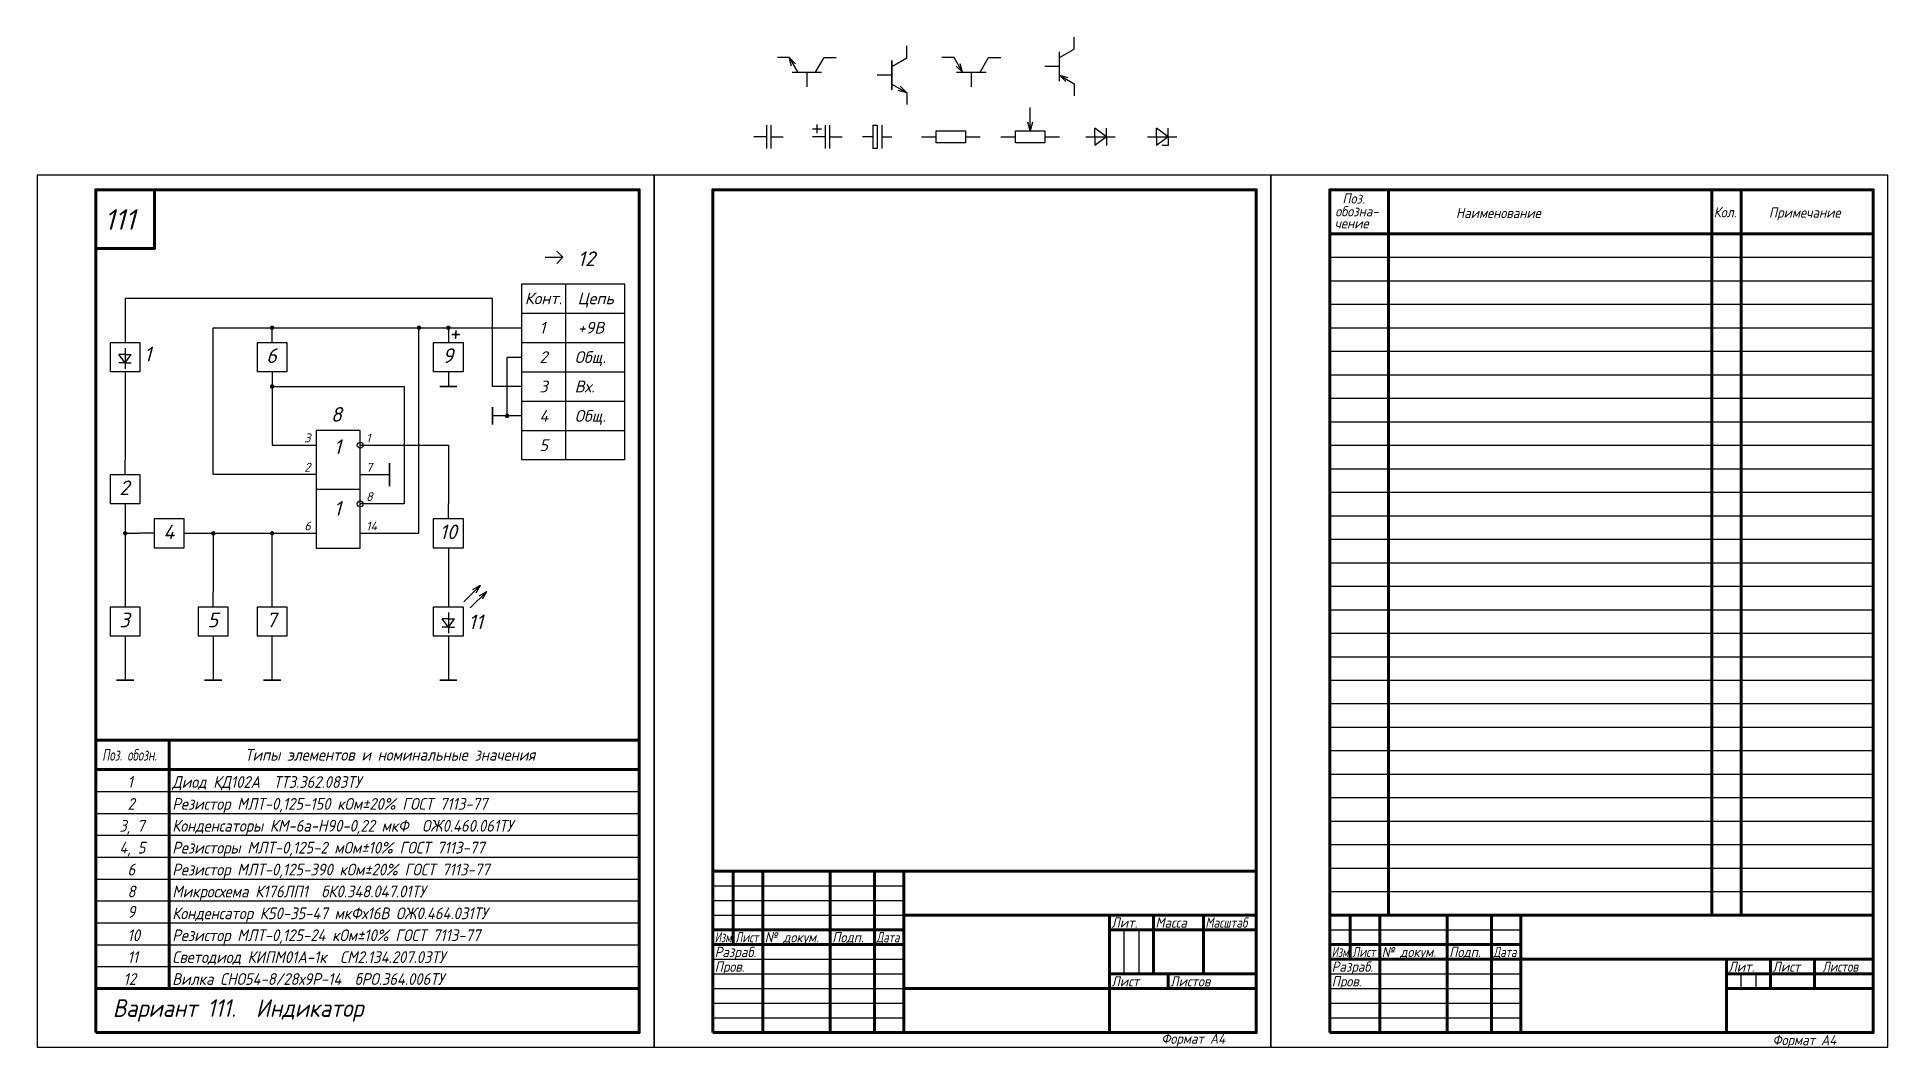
# Model space of a CAD drawing. Header units: millimetres. Extents: x -210 to 420, y 0 to 344.
import ezdxf

# ---------------------------------------------------------------- set-up
doc = ezdxf.new("R2010")
doc.units = ezdxf.units.MM
doc.header["$LTSCALE"] = 0.5
doc.layers.get('Defpoints').update_dxf_attribs({"color": 5})
doc.styles.get("Standard").update_dxf_attribs({"font": 'isocpeui.ttf', "width": 0.9})

# ---------------------------------------------------------------- blocks, each defined once
blk = doc.blocks.new('P1')
for p, q in [((-5, -5), (-5, 5)), ((-5, 5), (5, 5)), ((5, 5), (5, -5)), ((5, -5), (-5, -5))]:
    blk.add_line(p, q)
blk = doc.blocks.new('P2')
for p, q in [((-5, 0), (-10, 0)), ((-5, 5), (5, 5)), ((-5, -5), (-5, 5)), ((5, 5), (5, -5)), ((5, 0), (10, 0)), ((5, -5), (-5, -5))]:
    blk.add_line(p, q)
blk = doc.blocks.new('XP')
for p, q in [((0, 0), (6, 0)), ((6, 0), (3.88, 2.12)), ((3.88, -2.12), (6, 0))]:
    blk.add_line(p, q)
blk = doc.blocks.new('vd_1')
at = {"lineweight": -3}
for p, q in [((0, 0), (7, 0)), ((2.1, 0), (2.1, 2.1)), ((4.9, 0), (2.1, 2.1)), ((2.1, 0), (2.1, -2.1)), ((4.9, 0), (2.1, -2.1)), ((4.9, 0), (4.9, 2.1)), ((4.9, 0), (4.9, -2.1))]:
    blk.add_line(p, q, dxfattribs=at)
blk = doc.blocks.new('c')
at = {"lineweight": -3}
for p, q in [((4.25, 0), (0, 0)), ((4.25, 4), (4.25, -4)), ((5.75, 4), (5.75, -4)), ((5.75, 0), (10, 0))]:
    blk.add_line(p, q, dxfattribs=at)
blk = doc.blocks.new('c1')
at = {"lineweight": -3}
for p, q in [((0, 2.75), (3, 2.75)), ((4.25, 0), (0, 0)), ((1.5, 1.25), (1.5, 4.25)), ((4.25, 4), (4.25, -4)), ((5.75, 4), (5.75, -4)), ((5.75, 0), (10, 0))]:
    blk.add_line(p, q, dxfattribs=at)
blk = doc.blocks.new('c2')
at = {"lineweight": -3}
for p, q in [((3.5, 0), (0, 0)), ((3.5, 4), (3.5, -4)), ((3.5, 4), (5, 4)), ((5, 4), (5, -4)), ((6.5, 4), (6.5, -4)), ((6.5, 0), (10, 0)), ((5, -4), (3.5, -4))]:
    blk.add_line(p, q, dxfattribs=at)
blk = doc.blocks.new('r')
at = {"color": 7, "linetype": 'Continuous', "lineweight": 25}
for p, q in [((0, 0), (5, 0)), ((5, 0), (5, 2)), ((5, 2), (15, 2)), ((5, -2), (5, 0)), ((15, 2), (15, 0)), ((15, 0), (15, -2)), ((15, 0), (20, 0)), ((15, -2), (5, -2))]:
    blk.add_line(p, q, dxfattribs=at)
blk = doc.blocks.new('r1')
at = {"color": 7, "linetype": 'Continuous', "lineweight": -3}
for p, q in [((10, 2), (10, 10)), ((0, 0), (5, 0)), ((5, 0), (5, 2)), ((5, 2), (15, 2)), ((5, -2), (5, 0)), ((10, 2), (9.2, 5)), ((10.8, 5), (10, 2)), ((15, 2), (15, 0)), ((15, 0), (15, -2)), ((15, 0), (20, 0)), ((15, -2), (5, -2))]:
    blk.add_line(p, q, dxfattribs=at)
blk = doc.blocks.new('vd')
at = {"lineweight": -3}
for p, q in [((0, 0), (10, 0)), ((3, 0), (3, 3)), ((7, 0), (3, 3)), ((3, 0), (3, -3)), ((7, 0), (3, -3)), ((7, 0), (7, 3)), ((7, 0), (7, -3))]:
    blk.add_line(p, q, dxfattribs=at)
blk = doc.blocks.new('Vd1')
at = {"lineweight": -3}
for p, q in [((0, 0), (10, 0)), ((3, 0), (3, 3)), ((7, 0), (3, 3)), ((3, 0), (3, -3)), ((7, 0), (3, -3)), ((7, 0), (7, 3)), ((7, 0), (7, -3)), ((7, -3), (5, -3))]:
    blk.add_line(p, q, dxfattribs=at)
blk = doc.blocks.new('vt')
at = {"lineweight": -3}
for p, q in [((-6, 10), (-10, 10)), ((-3.85, 7.88), (-5.97, 10.01)), ((-5.2, 7.11), (-5.97, 10.01)), ((-5.97, 10.01), (-3.06, 4.96)), ((3, 5), (5.89, 10)), ((5.89, 10), (10, 10)), ((-5, 5), (5, 5)), ((0, 5), (0, 0))]:
    blk.add_line(p, q, dxfattribs=at)
blk = doc.blocks.new('vt_n')
at = {"lineweight": -3}
for p, q in [((10, 6), (10, 10)), ((10, 5.89), (10, 10)), ((5, 0), (0, 0)), ((5, 3), (10, 5.89)), ((5, 5), (5, -5)), ((5, -5), (5, 5)), ((5, 0), (5, -5)), ((5, 0), (5, -5)), ((5, -3.04), (9.94, -5.9)), ((7.04, -5.12), (9.94, -5.9)), ((7.82, -3.78), (9.94, -5.9)), ((10, -5.92), (10, -10)), ((10, -6), (10, -10))]:
    blk.add_line(p, q, dxfattribs=at)
blk = doc.blocks.new('vt1_p')
at = {"lineweight": -3}
for p, q in [((-5.89, 10), (-10, 10)), ((-3, 5), (-5.89, 10)), ((-3, 5), (-5.12, 7.12)), ((-3, 5), (-3.78, 7.9)), ((3, 5), (5.89, 10)), ((5.89, 10), (10, 10)), ((-5, 5), (5, 5)), ((0, 5), (0, 0))]:
    blk.add_line(p, q, dxfattribs=at)
blk = doc.blocks.new('vt1')
at = {"lineweight": -3}
for p, q in [((10, 5.89), (10, 10)), ((5, 0), (0, 0)), ((5, 3), (10, 5.89)), ((5, -5), (5, 5)), ((5, -3), (10, -5.89)), ((5, -3), (7.9, -3.78)), ((5, -3), (7.12, -5.12)), ((10, -5.89), (10, -10))]:
    blk.add_line(p, q, dxfattribs=at)

msp = doc.modelspace()

# ---------------------------------------------------------------- linework, layer by layer
at = {"color": 7, "linetype": 'Continuous'}
for p, q in [((230, 292), (230, 277)), ((250, 292), (320, 292)), ((383, 292), (393, 292)), ((155, 45), (155, 40)), ((320, 45), (383, 45)), ((230, 35), (295, 35)), ((230, 30), (295, 30)), ((365, 30), (365, 25)), ((370, 20), (370, 25)), ((375, 25), (375, 20)), ((230, 5), (415, 5))]:
    msp.add_line(p, q, dxfattribs=at)
at = {"color": 7, "linetype": 'Continuous', "lineweight": 60}
for p, q in [((250, 292), (250, 45)), ((360, 45), (360, 292)), ((370, 292), (370, 45)), ((230, 277), (415, 277)), ((230, 277), (415, 277)), ((-190, 104.55), (-5, 104.55)), ((-165, 104.55), (-165, 20)), ((-190, 94.55), (-5, 94.55)), ((205, 60), (20, 60)), ((20, 5), (20, 60)), ((27, 60), (27, 35)), ((37, 5), (37, 60)), ((60, 60), (60, 5)), ((75, 5), (75, 60)), ((85, 60), (85, 5)), ((85, 45), (205, 45)), ((155, 5), (155, 45)), ((170, 45), (170, 25)), ((187, 25), (187, 45)), ((415, 45), (230, 45)), ((237, 45), (237, 30)), ((247, 5), (247, 45)), ((270, 45), (270, 5)), ((285, 5), (285, 45)), ((295, 45), (295, 5)), ((20, 40), (85, 40)), ((155, 40), (205, 40)), ((20, 35), (85, 35)), ((230, 35), (295, 35)), ((230, 30), (295, 30)), ((295, 30), (415, 30)), ((365, 5), (365, 30)), ((380, 30), (380, 20)), ((395, 20), (395, 30)), ((-190, 20), (-5, 20)), ((85, 20), (205, 20)), ((155, 25), (205, 25)), ((175, 20), (175, 25)), ((365, 25), (415, 25)), ((365, 20), (415, 20)), ((365, 5), (415, 5))]:
    msp.add_line(p, q, dxfattribs=at)
at = {"color": 7, "linetype": 'Continuous', "lineweight": -3}
for p, q in [((230, 269), (415, 269)), ((230, 261), (415, 261)), ((230, 253), (415, 253)), ((230, 245), (415, 245)), ((230, 237), (415, 237)), ((230, 229), (415, 229)), ((230, 221), (415, 221)), ((230, 213), (415, 213)), ((230, 205), (415, 205)), ((230, 197), (415, 197)), ((230, 189), (415, 189)), ((230, 181), (415, 181)), ((230, 173), (415, 173)), ((230, 165), (415, 165)), ((230, 157), (415, 157)), ((230, 149), (415, 149)), ((230, 141), (415, 141)), ((230, 133), (415, 133)), ((230, 125), (415, 125)), ((230, 117), (415, 117)), ((230, 109), (415, 109)), ((230, 101), (415, 101)), ((230, 93), (415, 93)), ((230, 85), (415, 85)), ((230, 77), (415, 77)), ((230, 69), (415, 69)), ((230, 61), (415, 61)), ((20, 55), (85, 55)), ((230, 53), (415, 53)), ((20, 50), (85, 50)), ((20, 45), (85, 45)), ((160, 25), (160, 40)), ((165, 40), (165, 25)), ((230, 40), (295, 40)), ((20, 30), (85, 30)), ((20, 25), (85, 25)), ((20, 20), (85, 20)), ((230, 25), (295, 25)), ((230, 20), (295, 20)), ((20, 15), (85, 15)), ((230, 15), (295, 15)), ((20, 10), (85, 10)), ((230, 10), (295, 10))]:
    msp.add_line(p, q, dxfattribs=at)
at = {"color": 7, "linetype": 'Continuous', "lineweight": 25}
for p, q in [((-45, 260), (-10, 260)), ((-45, 200), (-45, 260)), ((-30, 200), (-30, 260)), ((-10, 260), (-10, 200)), ((-55, 255), (-180, 255)), ((-180, 255), (-180, 240)), ((-55, 225), (-55, 255)), ((-45, 250), (-10, 250)), ((-150, 195), (-150, 245)), ((-150, 245), (-45, 245)), ((-80, 175), (-80, 245)), ((-70, 245), (-70, 240)), ((-45, 240), (-10, 240)), ((-50, 215), (-50, 235)), ((-50, 235), (-45, 235)), ((-180, 230), (-180, 200)), ((-70, 230), (-70, 225)), ((-45, 230), (-10, 230)), ((-130, 225), (-130, 205)), ((-130, 225), (-85, 225)), ((-85, 225), (-85, 185)), ((-45, 225), (-55, 225)), ((-45, 215), (-55, 215)), ((-45, 220), (-10, 220)), ((-100, 210), (-115, 210)), ((-115, 210), (-115, 170)), ((-100, 170), (-100, 210)), ((-45, 210), (-10, 210)), ((-130, 205), (-115, 205)), ((-100, 205), (-70, 205)), ((-70, 205), (-70, 185)), ((-10, 200), (-45, 200)), ((-115, 195), (-150, 195)), ((-115, 190), (-100, 190)), ((-100, 195), (-90, 195)), ((-85, 185), (-100, 185)), ((-180, 180), (-180, 150)), ((-180, 175), (-175, 175)), ((-155, 175), (-115, 175)), ((-150, 175), (-150, 155)), ((-130, 150), (-130, 175)), ((-100, 175), (-80, 175)), ((-115, 170), (-100, 170)), ((-70, 165), (-70, 150)), ((-59.05, 157.36), (-64.71, 151.71)), ((-56.93, 155.24), (-62.59, 149.59)), ((-61.65, 155.86), (-59.05, 157.36)), ((-60.55, 154.77), (-59.05, 157.36)), ((-59.53, 153.74), (-56.93, 155.24)), ((-58.43, 152.64), (-56.93, 155.24)), ((-180, 140), (-180, 125)), ((-130, 125), (-130, 140)), ((-70, 140), (-70, 125)), ((-150, 135), (-150, 125))]:
    msp.add_line(p, q, dxfattribs=at)
at = {"lineweight": 30}
for p, q in [((-190, 87.09), (-5, 87.09)), ((-190, 79.64), (-5, 79.64)), ((-190, 72.18), (-5, 72.18)), ((-190, 64.73), (-5, 64.73)), ((-190, 57.27), (-5, 57.27)), ((-190, 49.82), (-5, 49.82)), ((-190, 42.36), (-5, 42.36)), ((-190, 34.91), (-5, 34.91)), ((-190, 27.45), (-5, 27.45))]:
    msp.add_line(p, q, dxfattribs=at)
at = {"color": 7, "linetype": 'Continuous', "lineweight": 60}
for points in [[(-190, 5), (-5, 5), (-5, 292), (-190, 292)], [(-190, 292), (-170, 292), (-170, 272), (-190, 272)], [(20, 5), (205, 5), (205, 292), (20, 292)], [(230, 5), (415, 5), (415, 292), (230, 292)]]:
    msp.add_lwpolyline(points, close=True, dxfattribs=at)
at = {"const_width": 0.75}
for points in [[(-130.36, 245, 1), (-129.61, 245, 1)], [(-80.37, 245, 1), (-79.62, 245, 1)], [(-70.37, 245, 1), (-69.62, 245, 1)], [(-130.36, 225, 1), (-129.61, 225, 1)], [(-50.37, 215, 1), (-49.62, 215, 1)], [(-180.36, 175, 1), (-179.61, 175, 1)], [(-150.36, 175, 1), (-149.61, 175, 1)], [(-130.36, 175, 1), (-129.61, 175, 1)]]:
    msp.add_lwpolyline(points, format="xyb", close=True, dxfattribs=at)
at = {"color": 7, "linetype": 'Continuous', "lineweight": 60, "const_width": 0.6}
for points in [[(-73, 225), (-67, 225)], [(-55, 218), (-55, 212)], [(-90, 199), (-90, 191)], [(-183, 125), (-177, 125)], [(-153, 125), (-147, 125)], [(-133, 125), (-127, 125)], [(-73, 125), (-67, 125)]]:
    msp.add_lwpolyline(points, dxfattribs=at)
at = {"color": 7, "linetype": 'Continuous', "lineweight": 25}
for centre in [(-100, 205), (-100, 185)]:
    msp.add_circle(centre, 1, dxfattribs=at)
at = {"layer": 'Defpoints'}
for points in [[(-210, 0), (0, 0), (0, 297), (-210, 297)], [(0, 0), (210, 0), (210, 297), (0, 297)], [(210, 0), (420, 0), (420, 297), (210, 297)]]:
    msp.add_lwpolyline(points, close=True, dxfattribs=at)

# ---------------------------------------------------------------- block references
for name, p in [('vt_n', (76, 331)), ('vt1', (133, 334)), ('vt', (52, 327)), ('vt1_p', (108, 327)), ('r1', (118, 310)), ('c', (34, 310)), ('c1', (54, 310)), ('c2', (71, 310)), ('r', (91, 310)), ('vd', (147, 310)), ('Vd1', (168, 310))]:
    msp.add_blockref(name, p)
at = {"color": 7, "linetype": 'Continuous', "lineweight": 25}
for name, p in [('XP', (-37, 269)), ('P1', (-180, 235)), ('P1', (-70, 235)), ('P2', (-165, 175)), ('P1', (-180, 145)), ('P1', (-130, 145)), ('P1', (-70, 145))]:
    msp.add_blockref(name, p, dxfattribs=at)
at = {"color": 7, "linetype": 'Continuous', "lineweight": 25, "rotation": 90}
for p in [(-130, 235), (-180, 190), (-70, 175), (-150, 145)]:
    msp.add_blockref('P2', p, dxfattribs=at)
at = {"rotation": 270}
for p in [(-180, 238), (-70, 148)]:
    msp.add_blockref('vd_1', p, dxfattribs=at)

# ---------------------------------------------------------------- texts
at = {"color": 7, "linetype": 'Continuous', "lineweight": -3}
for s, width, p in [('Поз.', 0.9, (234.3, 287.28)), ('обозна-', 0.9, (231.87, 282.9)), ('Наименование', 0.9, (272.95, 282.33)), ('Кол.', 0.9, (360.67, 282.59)), ('Примечание', 0.9, (379.48, 282.48)), ('чение', 0.9, (231.66, 278.8)), ('Лит.', 0.9, (155.67, 40.7)), ('Масса', 0.9, (170.67, 40.7)), ('Масштаб', 0.8, (187.67, 40.7)), ('Изм.', 0.7, (20.67, 35.7)), ('Лист', 0.75, (27.67, 35.7)), ('№ докум.', 0.9, (37.67, 35.7)), ('Подп.', 0.9, (60.67, 35.7)), ('Дата', 0.75, (75.67, 35.7)), ('Разраб.', 0.9, (20.67, 30.7)), ('Изм.', 0.7, (230.67, 30.7)), ('Лист', 0.75, (237.67, 30.7)), ('№ докум.', 0.9, (247.67, 30.7)), ('Подп.', 0.9, (270.67, 30.7)), ('Дата', 0.75, (285.67, 30.7)), ('Пров.', 0.9, (20.67, 25.7)), ('Разраб.', 0.9, (230.67, 25.7)), ('Лит.', 0.9, (365.67, 25.7)), ('Лист', 0.9, (380.67, 25.7)), ('Листов', 0.8, (397.67, 25.7)), ('Лист', 0.9, (155.67, 20.7)), ('Листов', 0.9, (175.67, 20.7)), ('Пров.', 0.9, (230.67, 20.7))]:
    msp.add_text(s, height=3.5, dxfattribs=dict(at, width=width)).set_placement(p)
at = {"color": 7, "linetype": 'Continuous', "lineweight": 40}
for s, height, p in [('111', 7, (-187.08, 278.35)), ('1', 5, (-173.58, 233.54)), ('11', 5, (-63.19, 142.35))]:
    msp.add_text(s, height=height, dxfattribs=at).set_placement(p)
at = {"color": 7, "linetype": 'Continuous', "lineweight": 25}
for s, height, p in [('12', 5, (-26, 266)), ('Конт.', 4, (-44, 253)), ('Цепь', 4, (-26, 253)), ('1', 4, (-39, 243)), ('+9В', 4, (-26, 243)), ('6', 5, (-132, 233)), ('9', 5, (-72, 233)), ('2', 4, (-39, 233)), ('Общ.', 4, (-27, 233)), ('3', 4, (-39, 223)), ('Вх.', 4, (-27, 223)), ('8', 5, (-110, 213)), ('4', 4, (-39, 213)), ('Общ.', 4, (-27, 213)), ('3', 3, (-119, 206)), ('1', 3, (-98, 206)), ('1', 5, (-109, 202)), ('5', 4, (-39, 203)), ('2', 3, (-119, 196)), ('7', 3, (-98, 196)), ('2', 5, (-182, 188)), ('8', 3, (-98, 186)), ('1', 5, (-109, 181)), ('4', 5, (-167, 173)), ('6', 3, (-119, 176)), ('14', 3, (-98, 176)), ('10', 5, (-73, 173)), ('3', 5, (-182, 143)), ('5', 5, (-152, 143)), ('7', 5, (-132, 143))]:
    msp.add_text(s, height=height, dxfattribs=at).set_placement(p)
at = {"oblique": 350, "width": 0.9}
msp.add_text('+', height=6, dxfattribs=at).set_placement((-69.47, 240.31))
for s, width, p in [('Поз. обозн.', 0.7, (-187.82, 97.59)), ('Типы элементов и номинальные значения', 0.9, (-139.2, 97.59)), ('1', 0.9, (-179.2, 88.32)), ('Диод КД102А  ТТ3.362.083ТУ', 0.9, (-163.97, 88.32)), ('2', 0.9, (-179.2, 80.87)), ('Резистор МЛТ-0,125-150 кОм%%p20% ГОСТ 7113-77', 0.9, (-163.97, 80.87)), ('3, 7', 0.9, (-181.97, 73.42)), ('Конденсаторы КМ-6а-Н90-0,22 мкФ  ОЖ0.460.061ТУ', 0.9, (-163.97, 73.42)), ('4, 5 ', 0.9, (-181.97, 65.96)), ('Резисторы МЛТ-0,125-2 мОм%%p10% ГОСТ 7113-77', 0.9, (-163.97, 65.96)), ('6', 0.9, (-179.2, 58.51)), ('Резистор МЛТ-0,125-390 кОм%%p20% ГОСТ 7113-77', 0.9, (-163.97, 58.51)), ('8', 0.9, (-179.2, 51.05)), ('Микросхема К176ЛП1  бК0.348.047.01ТУ', 0.9, (-163.97, 51.05)), ('9', 0.9, (-179.2, 44.12)), ('Конденсатор К50-35-47 мкФх16В ОЖ0.464.031ТУ', 0.9, (-163.97, 43.6)), ('10', 0.9, (-179.2, 36.14)), ('Резистор МЛТ-0,125-24 кОм%%p10% ГОСТ 7113-77', 0.9, (-163.97, 36.14)), ('11', 0.9, (-179.2, 28.69)), ('Светодиод КИПМ01А-1к  СМ2.134.207.03ТУ', 0.9, (-163.97, 28.69)), ('12', 0.9, (-180.56, 21.23)), ('Вилка СНО54-8/28х9Р-14  бРО.364.006ТУ', 0.9, (-163.97, 21.23))]:
    msp.add_text(s, height=4, dxfattribs=dict(width=width)).set_placement(p)
at = {"color": 7, "linetype": 'Continuous', "lineweight": 40, "width": 0.9}
msp.add_text('Вариант 111.  Индикатор', height=6, dxfattribs=at).set_placement((-184.2, 10.34))
at = {"color": 7, "linetype": 'Continuous', "lineweight": 70, "width": 0.9}
msp.add_text('Формат А4', height=3.5, dxfattribs=at).set_placement((172.66, 1.2))
at = {"lineweight": -3, "width": 0.9}
msp.add_text('Формат А4', height=3.5, dxfattribs=at).set_placement((380.67, 0.7))

doc.saveas('drawing.dxf')
